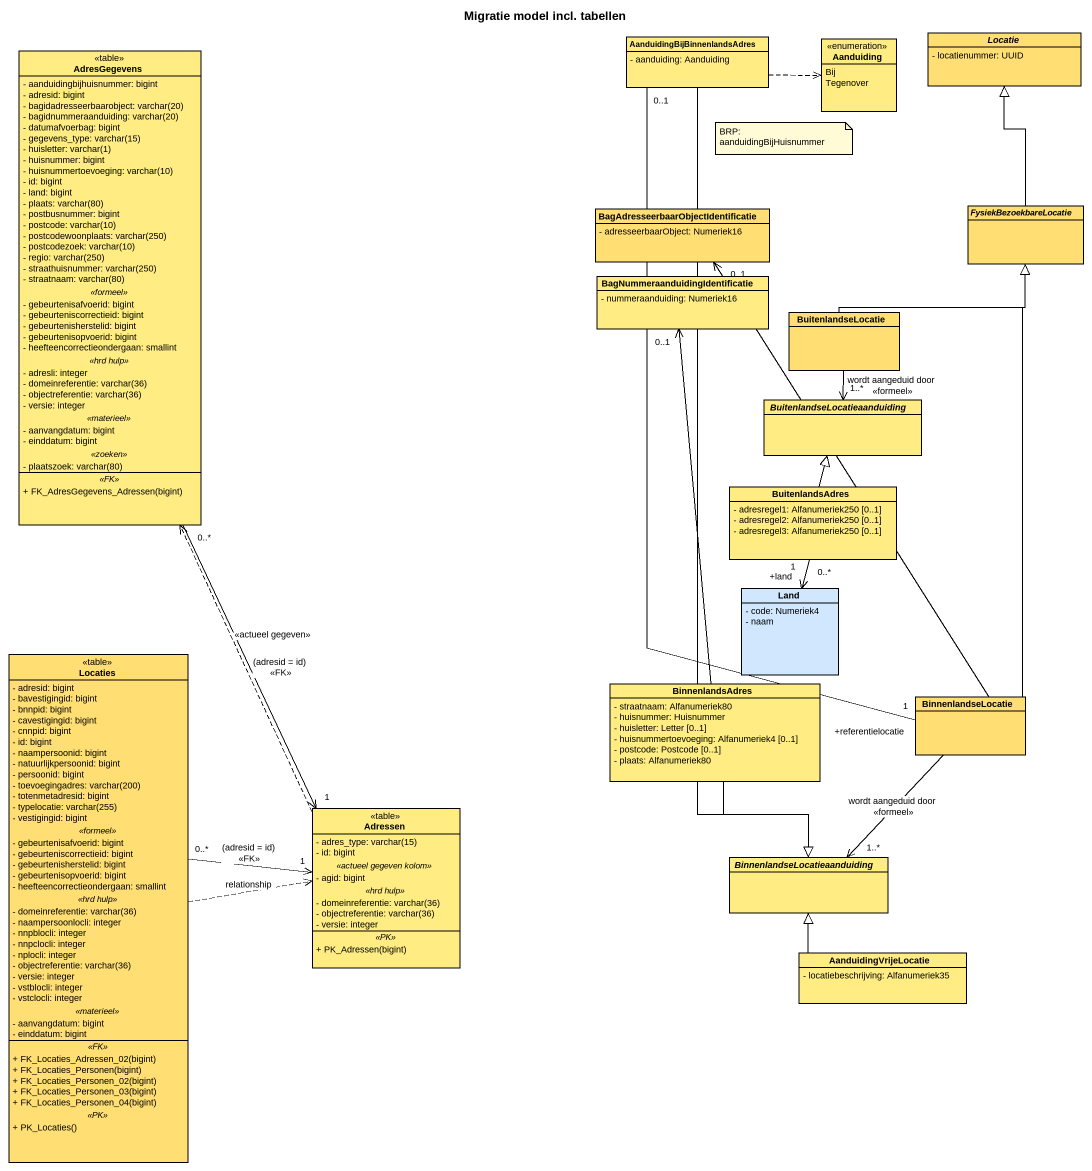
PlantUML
@startuml
title Migratie model incl. tabellen
hide circle
hide empty members
skinparam classAttributeIconSize 0
class "AanduidingBijBinnenlandsAdres" as AanduidingBijBinnenlandsAdre #FFED83 {
  - aanduiding: Aanduiding
}
enum Aanduiding #FFED83 {
  Bij
  Tegenover
}
abstract class Locatie #FFDE73 {
  - locatienummer: UUID
}
class AdresGegevens <<table>> #FFED83 {
  - aanduidingbijhuisnummer: bigint
  - adresid: bigint
  {field} - bagidadresseerbaarobject: varchar(20)
  {field} - bagidnummeraanduiding: varchar(20)
  - datumafvoerbag: bigint
  {field} - gegevens_type: varchar(15)
  {field} - huisletter: varchar(1)
  - huisnummer: bigint
  {field} - huisnummertoevoeging: varchar(10)
  - id: bigint
  - land: bigint
  {field} - plaats: varchar(80)
  - postbusnummer: bigint
  {field} - postcode: varchar(10)
  {field} - postcodewoonplaats: varchar(250)
  {field} - postcodezoek: varchar(10)
  {field} - regio: varchar(250)
  {field} - straathuisnummer: varchar(250)
  {field} - straatnaam: varchar(80)
  .. <<formeel>> ..
  - gebeurtenisafvoerid: bigint
  - gebeurteniscorrectieid: bigint
  - gebeurtenisherstelid: bigint
  - gebeurtenisopvoerid: bigint
  - heefteencorrectieondergaan: smallint
  .. <<hrd hulp>> ..
  - adresli: integer
  {field} - domeinreferentie: varchar(36)
  {field} - objectreferentie: varchar(36)
  - versie: integer
  .. <<materieel>> ..
  - aanvangdatum: bigint
  - einddatum: bigint
  .. <<zoeken>> ..
  {field} - plaatszoek: varchar(80)
  .. <<FK>> ..
  + FK_AdresGegevens_Adressen(bigint)
}
class "BagAdresseerbaarObjectIdentificatie" as BagAdresseerbaarObjectIdenti #FFDE73 {
  - adresseerbaarObject: Numeriek16
}
abstract class FysiekBezoekbareLocatie #FFDE73
class "BagNummeraanduidingIdentificatie" as BagNummeraanduidingIdentific #FFED83 {
  - nummeraanduiding: Numeriek16
}
class BuitenlandseLocatie #FFDE73
abstract class "BuitenlandseLocatieaanduiding" as BuitenlandseLocatieaanduidin #FFED83
class BuitenlandsAdres #FFED83 {
  - adresregel1: Alfanumeriek250 [0..1]
  - adresregel2: Alfanumeriek250 [0..1]
  - adresregel3: Alfanumeriek250 [0..1]
}
class Land #D0E7FE {
  - code: Numeriek4
  - naam
}
class Locaties <<table>> #FFDE73 {
  - adresid: bigint
  - bavestigingid: bigint
  - bnnpid: bigint
  - cavestigingid: bigint
  - cnnpid: bigint
  - id: bigint
  - naampersoonid: bigint
  - natuurlijkpersoonid: bigint
  - persoonid: bigint
  {field} - toevoegingadres: varchar(200)
  - totenmetadresid: bigint
  {field} - typelocatie: varchar(255)
  - vestigingid: bigint
  .. <<formeel>> ..
  - gebeurtenisafvoerid: bigint
  - gebeurteniscorrectieid: bigint
  - gebeurtenisherstelid: bigint
  - gebeurtenisopvoerid: bigint
  - heefteencorrectieondergaan: smallint
  .. <<hrd hulp>> ..
  {field} - domeinreferentie: varchar(36)
  - naampersoonlocli: integer
  - nnpblocli: integer
  - nnpclocli: integer
  - nplocli: integer
  {field} - objectreferentie: varchar(36)
  - versie: integer
  - vstblocli: integer
  - vstclocli: integer
  .. <<materieel>> ..
  - aanvangdatum: bigint
  - einddatum: bigint
  .. <<FK>> ..
  + FK_Locaties_Adressen_02(bigint)
  + FK_Locaties_Personen(bigint)
  + FK_Locaties_Personen_02(bigint)
  + FK_Locaties_Personen_03(bigint)
  + FK_Locaties_Personen_04(bigint)
  .. <<PK>> ..
  + PK_Locaties()
}
class BinnenlandsAdres #FFED83 {
  - straatnaam: Alfanumeriek80
  - huisnummer: Huisnummer
  - huisletter: Letter [0..1]
  - huisnummertoevoeging: Alfanumeriek4 [0..1]
  - postcode: Postcode [0..1]
  - plaats: Alfanumeriek80
}
class BinnenlandseLocatie #FFDE73
class Adressen <<table>> #FFED83 {
  {field} - adres_type: varchar(15)
  - id: bigint
  .. <<actueel gegeven kolom>> ..
  - agid: bigint
  .. <<hrd hulp>> ..
  {field} - domeinreferentie: varchar(36)
  {field} - objectreferentie: varchar(36)
  - versie: integer
  .. <<PK>> ..
  + PK_Adressen(bigint)
}
abstract class "BinnenlandseLocatieaanduiding" as BinnenlandseLocatieaanduidin #FFED83
class AanduidingVrijeLocatie #FFED83 {
  - locatiebeschrijving: Alfanumeriek35
}
AanduidingBijBinnenlandsAdre .right.> Aanduiding
AanduidingBijBinnenlandsAdre "0..1" -- "+referentielocatie\n1" BinnenlandseLocatie
AanduidingBijBinnenlandsAdre --|> BinnenlandseLocatieaanduidin
AdresGegevens "0..*" --> "1" Adressen : (adresid = id)\n<<FK>>
BagAdresseerbaarObjectIdenti "0..1" <-- BinnenlandseLocatie
FysiekBezoekbareLocatie -up-|> Locatie
BagNummeraanduidingIdentific "0..1" <-- BinnenlandsAdres
BuitenlandseLocatie -right-|> FysiekBezoekbareLocatie
BuitenlandseLocatieaanduidin "1..*" <-up- BuitenlandseLocatie : wordt aangeduid door\n<<formeel>>
BuitenlandsAdres -up-|> BuitenlandseLocatieaanduidin
BuitenlandsAdres "0..*" --> "+land\n1" Land
Locaties .right.> Adressen : relationship
Locaties "0..*" -right-> "1" Adressen : (adresid = id)\n<<FK>>
BinnenlandsAdres --|> BinnenlandseLocatieaanduidin
BinnenlandseLocatie -up-|> FysiekBezoekbareLocatie
Adressen .up.> AdresGegevens : <<actueel gegeven>>
BinnenlandseLocatieaanduidin "1..*" <-up- BinnenlandseLocatie : wordt aangeduid door\n<<formeel>>
AanduidingVrijeLocatie -up-|> BinnenlandseLocatieaanduidin
note as N1
  BRP: aanduidingBijHuisnummer
end note
@enduml
